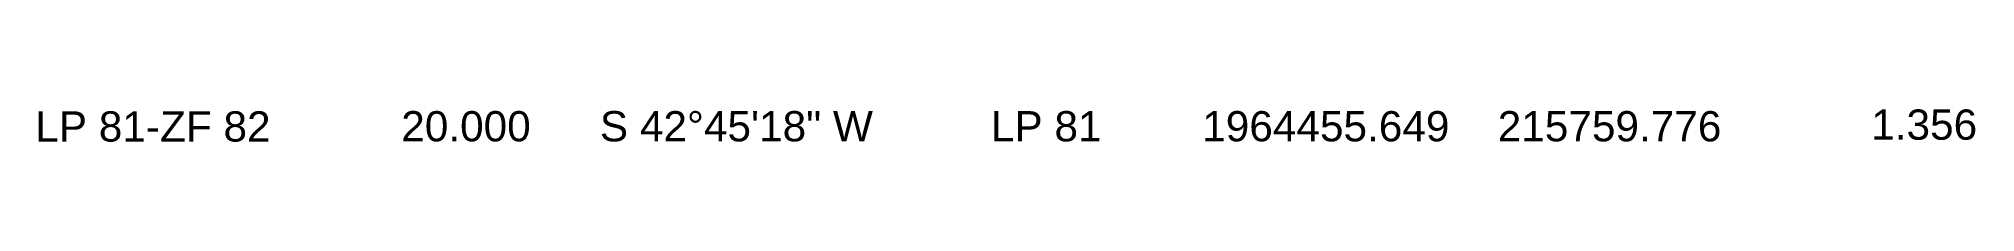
# Model space of a CAD drawing. Header units: millimetres. Extents: x 214153.5 to 214197.3, y 1964923 to 1964923.7.
import ezdxf
from ezdxf.enums import TextEntityAlignment as Align

# ---------------------------------------------------------------- set-up
doc = ezdxf.new("R2010")
doc.units = ezdxf.units.MM
doc.styles.add('SSANSERIF', font='sanss___.ttf')

msp = doc.modelspace()

# ---------------------------------------------------------------- texts
at = {"style": 'SSANSERIF'}
for s, height, p in [('LP 81-ZF 82', 0.68523, (214156.078, 1964922.985)), ('S 42%%d45\'18" W', 0.68523, (214169.27, 1964922.99)), ('LP 81', 0.6852, (214176.275, 1964922.99))]:
    msp.add_text(s, height=height, dxfattribs=at).set_placement(p, align=Align.CENTER)
for s, height, p in [('20.000', 0.6852, (214164.62, 1964922.99)), ('1964455.649', 0.68523, (214185.391, 1964922.99)), ('215759.776', 0.6852, (214191.54, 1964922.99)), ('1.356', 0.6852, (214197.323, 1964923.027))]:
    msp.add_text(s, height=height, dxfattribs=at).set_placement(p, align=Align.RIGHT)

doc.saveas('drawing.dxf')
